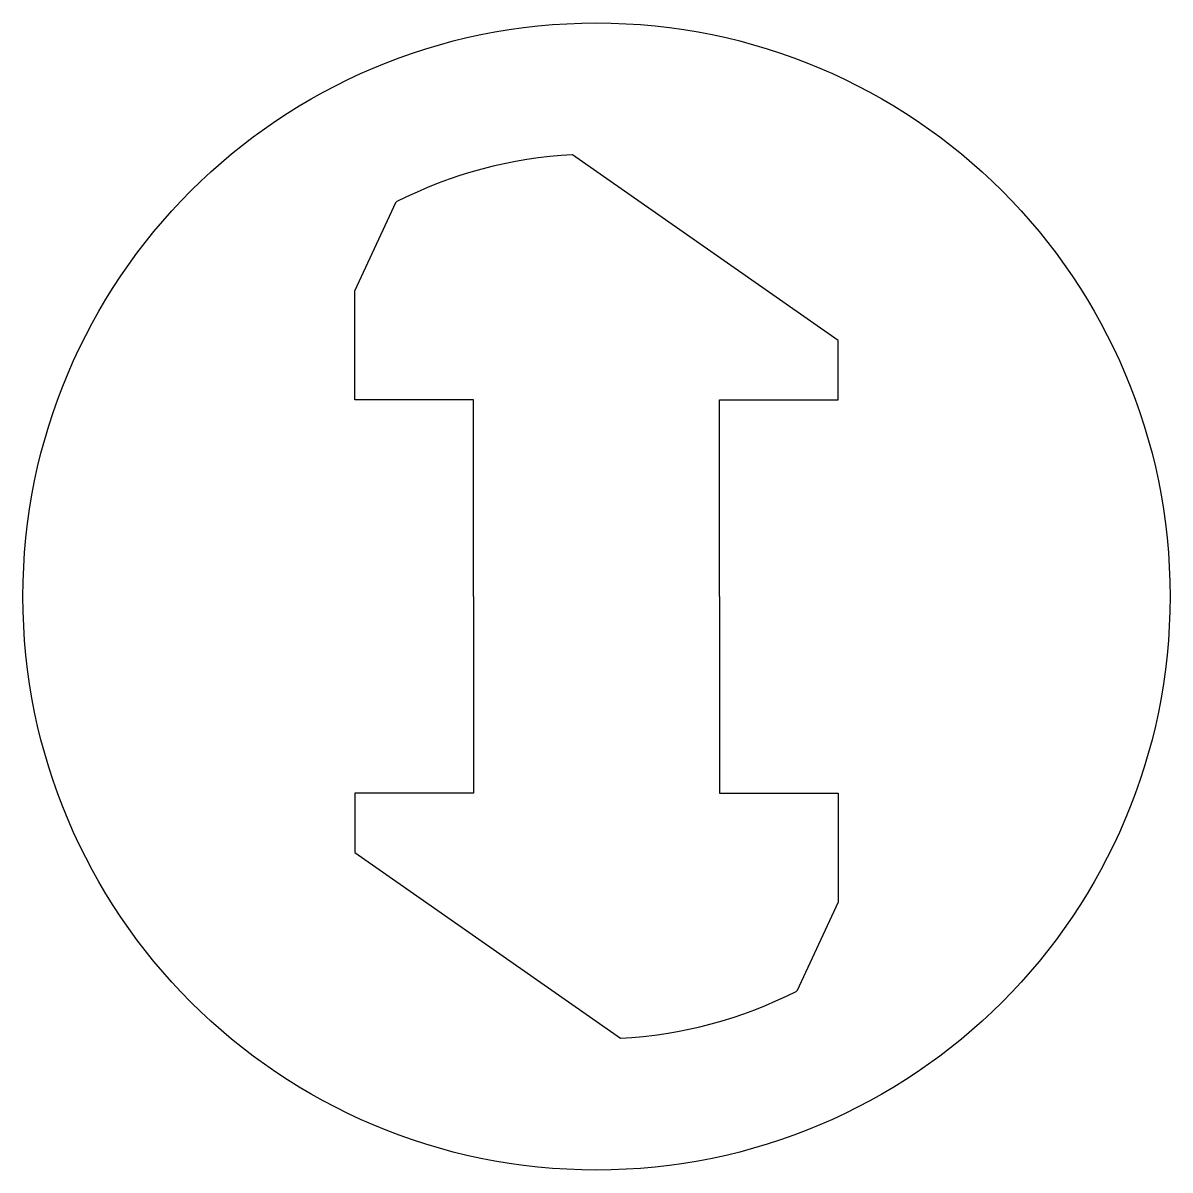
# Model space of a CAD drawing. Header units: millimetres. Extents: x -3.5 to 3.5, y -3.5 to 3.5.
import ezdxf

# ---------------------------------------------------------------- set-up
doc = ezdxf.new("R2010")
doc.units = ezdxf.units.MM
doc.layers.get('0').update_dxf_attribs({"linetype": 'CONTINUOUS'})

msp = doc.modelspace()

# ---------------------------------------------------------------- linework, layer by layer
for p, q in [((1.475, 1.5613), (-0.1456, 2.6961)), ((-1.475, 1.865), (-1.222, 2.4077)), ((-1.475, 1.2), (-1.475, 1.865)), ((1.475, 1.2), (1.475, 1.5613)), ((-0.75, 1.2), (-1.475, 1.2)), ((-0.75, 0), (-0.75, 1.2)), ((0.75, 0), (0.75, 1.2)), ((0.75, 1.2), (1.475, 1.2)), ((-0.75, 0), (-0.75, -1.2)), ((0.75, 0), (0.75, -1.2)), ((-0.75, -1.2), (-1.475, -1.2)), ((-1.475, -1.2), (-1.475, -1.5613)), ((0.75, -1.2), (1.475, -1.2)), ((1.475, -1.2), (1.475, -1.865)), ((-1.475, -1.5613), (0.1456, -2.6961)), ((1.475, -1.865), (1.222, -2.4077))]:
    msp.add_line(p, q)
msp.add_circle((0, 0), 3.5)
for start, end in [(93.09053, 116.90947), (273.09053, 296.90947)]:
    msp.add_arc((0, 0), 2.7, start, end)

doc.saveas('drawing.dxf')
